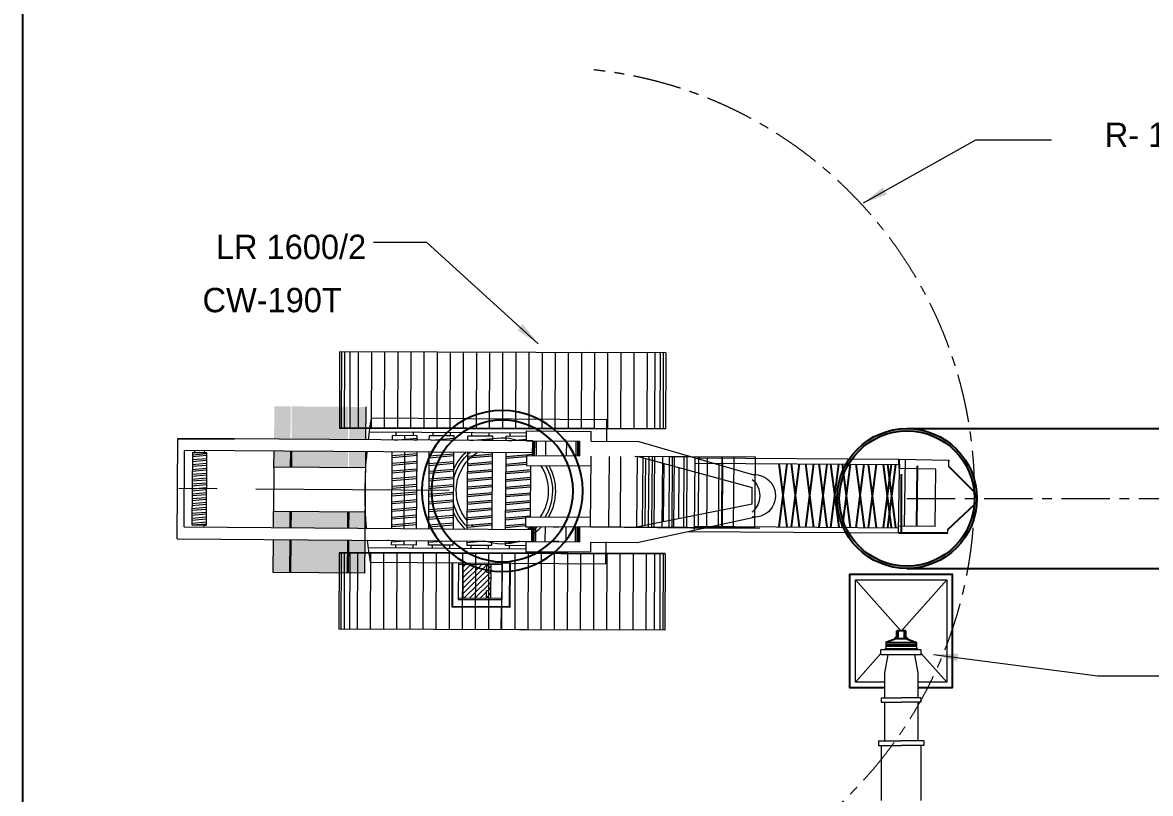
# Model space of a CAD drawing. Header units: millimetres. Extents: x 1537150 to 272268898, y -441565 to -219993.
# Drawn here: x 2354471 to 2391546, y -318539 to -293195 of the extents above; entities that cross this region are included whole.
import ezdxf

# ---------------------------------------------------------------- set-up
doc = ezdxf.new("R2010")
doc.units = ezdxf.units.MM
doc.linetypes.add('CENTER', pattern=[50.8, 31.75, -6.35, 6.35, -6.35])
doc.linetypes.add('HIDDEN', pattern=[9.525, 6.35, -3.175])
doc.layers.add('crane', color=7, linetype='Continuous', true_color=0xe7f0ff)
doc.dimstyles.get("Standard").update_dxf_attribs({"dimtxt": 700, "dimasz": 800, "dimexe": 0.18, "dimexo": 600, "dimgap": 200, "dimtad": 0, "dimtih": 1, "dimtoh": 1, "dimdec": 0, "dimzin": 0, "dimdsep": 46, "dimtxsty": 'Standard', "dimcen": 0.09, "dimadec": 0, "dimazin": 0, "dimtfac": 1, "dimtdec": 0, "dimtofl": 0, "dimtmove": 0, "dimatfit": 3, "dimfxl": 1, "dimtolj": 1, "dimtzin": 0, "dimlwd": 5, "dimlwe": 5, "dimarcsym": 0})

# ---------------------------------------------------------------- blocks, each defined once
blk = doc.blocks.new('chain')
at = {"color": 7, "ltscale": 2}
for radius in [0.317, 0.2787]:
    blk.add_circle((0, 0), radius, dxfattribs=at)
at = {"layer": 'crane', "color": 7, "lineweight": 5, "ltscale": 50}
for p, q in [((0.1816, 0.823), (-0.275, 0.4767)), ((0.3465, 0.5715), (0.1652, 0.8106)), ((0.3561, 0.5788), (0.1748, 0.8178)), ((0.3629, 0.5839), (0.1816, 0.823)), ((0.1229, 0.7785), (0.3042, 0.5394)), ((0.3295, 0.5586), (0.1482, 0.7976)), ((0.0406, 0.716), (0.2219, 0.477)), ((0.0818, 0.7473), (0.2631, 0.5082)), ((-0.0006, 0.6848), (0.1807, 0.4458)), ((-0.0829, 0.6224), (0.0984, 0.3833)), ((-0.0417, 0.6536), (0.1395, 0.4146)), ((-0.1241, 0.5912), (0.0572, 0.3521)), ((-0.1652, 0.5599), (0.016, 0.3209)), ((-0.2476, 0.4975), (-0.8415, 0.0471)), ((-0.2476, 0.4975), (-0.0663, 0.2585)), ((-0.2064, 0.5287), (-0.0251, 0.2897)), ((-0.2888, 0.4663), (-0.1075, 0.2272)), ((-0.3711, 0.4038), (-0.1898, 0.1648)), ((-0.3299, 0.435), (-0.1486, 0.196)), ((-0.4123, 0.3726), (-0.231, 0.1336)), ((-0.4534, 0.3414), (-0.2722, 0.1023)), ((-0.5358, 0.2789), (-0.3545, 0.0399)), ((-0.4946, 0.3102), (-0.3133, 0.0711)), ((-0.5769, 0.2477), (-0.3957, 0.0087)), ((-0.6593, 0.1853), (-0.478, -0.0538)), ((-0.6181, 0.2165), (-0.4368, -0.0225)), ((0.6602, 0.1919), (0.4309, 0.018)), ((0.6438, 0.1795), (0.8251, -0.0595)), ((0.6534, 0.1868), (0.8347, -0.0523)), ((0.8415, -0.0471), (0.6602, 0.1919)), ((-0.7005, 0.1541), (-0.5192, -0.085)), ((0.7828, -0.0916), (0.6015, 0.1474)), ((0.6268, 0.1666), (0.808, -0.0725)), ((-0.7828, 0.0916), (-0.6015, -0.1474)), ((-0.7416, 0.1228), (-0.5603, -0.1162)), ((0.7416, -0.1228), (0.5603, 0.1162)), ((-0.6602, -0.1919), (-0.8415, 0.0471)), ((-0.6534, -0.1868), (-0.8347, 0.0523)), ((-0.6438, -0.1795), (-0.8251, 0.0595)), ((-0.6268, -0.1666), (-0.808, 0.0725)), ((0.6593, -0.1853), (0.478, 0.0538)), ((0.7004, -0.1541), (0.5192, 0.085)), ((0.6181, -0.2165), (0.4368, 0.0225)), ((0.5358, -0.2789), (0.3545, -0.0399)), ((0.5769, -0.2477), (0.3957, -0.0087)), ((0.4946, -0.3102), (0.3133, -0.0711)), ((0.8415, -0.0471), (0.6005, -0.2299)), ((0.7416, -0.1228), (-0.1816, -0.823)), ((0.4534, -0.3414), (0.2722, -0.1023)), ((0.3711, -0.4038), (0.1898, -0.1648)), ((0.4123, -0.3726), (0.231, -0.1336)), ((0.3299, -0.435), (0.1486, -0.196)), ((0.2476, -0.4975), (0.0663, -0.2585)), ((0.2888, -0.4663), (0.1075, -0.2272)), ((0.2064, -0.5287), (0.0251, -0.2897)), ((0.1241, -0.5912), (-0.0572, -0.3521)), ((0.1652, -0.5599), (-0.016, -0.3209)), ((0.0829, -0.6224), (-0.0984, -0.3833)), ((0.0417, -0.6536), (-0.1395, -0.4146)), ((-0.0406, -0.716), (-0.2219, -0.477)), ((0.0006, -0.6848), (-0.1807, -0.4458)), ((-0.0818, -0.7473), (-0.2631, -0.5082)), ((-0.3465, -0.5715), (-0.1652, -0.8106)), ((-0.3295, -0.5586), (-0.1482, -0.7976)), ((-0.1229, -0.7785), (-0.3042, -0.5394)), ((-0.1816, -0.823), (-0.3629, -0.5839)), ((-0.3561, -0.5788), (-0.1748, -0.8178))]:
    blk.add_line(p, q, dxfattribs=at)
at = {"layer": 'crane', "color": 7, "ltscale": 2}
for p, q in [((0.3629, 0.5839), (0.0358, 0.3359)), ((0.0572, 0.3521), (-0.6602, -0.1919)), ((0.4368, 0.0225), (-0.3629, -0.5839))]:
    blk.add_line(p, q, dxfattribs=at)

msp = doc.modelspace()

# ---------------------------------------------------------------- hatches: boundary and pattern name
h = msp.add_hatch()
h.set_pattern_fill('ANGLE', color=256)
h.set_pattern_definition([(0, (450471.911, 59816.365), (0, 6.985), [5.08, -1.905]), (90, (450471.911, 59816.365), (-6.985, 4e-16), [5.08, -1.905])])
h.paths.add_polyline_path([(2385842.9, -308842.3, 1), (2381242.8, -308842.3, 1)])
h.paths.add_polyline_path([(2385766.5, -308842.3, 1), (2381319.1, -308842.3, 1)], flags=16)
at = {"layer": 'crane', "lineweight": 5, "ltscale": 50}
h = msp.add_hatch(color=7, dxfattribs=at)
h.paths.add_polyline_path([(2363276.8, -306897.5), (2362739.4, -306893.9), (2362747.1, -305810.8), (2363284.6, -305814.6)])
h.paths.add_polyline_path([(2363270.3, -307818.4), (2362732.9, -307814.6), (2362736.6, -307282.8), (2363274.1, -307286.4)])
h.paths.add_polyline_path([(2365167.8, -307299.2), (2365164, -307831.9), (2363307.4, -307818.7), (2363311.2, -307286.7)])
h.paths.add_polyline_path([(2365742.3, -307303.1), (2365738.5, -307836), (2365201.1, -307832.2), (2365204.9, -307299.4)])
h.paths.add_polyline_path([(2365745.1, -306914.1), (2365207.7, -306910.5), (2365215.4, -305828.4), (2365752.8, -305832.2)])
h.paths.add_polyline_path([(2365178.2, -305828.1), (2365170.5, -306910.3), (2363314, -306897.7), (2363321.7, -305814.9)])
h.paths.add_polyline_path([(2363256.1, -309803.2), (2362718.7, -309799.1), (2362722.5, -309267.3), (2363259.9, -309271.2)])
h.paths.add_polyline_path([(2363253.4, -310192.1), (2363245.7, -311274.9), (2362708.2, -311271.1), (2362715.9, -310188.1)])
h.paths.add_polyline_path([(2363293.3, -309803.5), (2363297.1, -309271.4), (2365153.6, -309284.7), (2365149.8, -309817.4)])
h.paths.add_polyline_path([(2365147, -310206.3), (2365139.3, -311288.4), (2363282.8, -311275.2), (2363290.5, -310192.4)])
h.paths.add_polyline_path([(2365728.2, -309288.7), (2365724.4, -309821.7), (2365186.9, -309817.7), (2365190.7, -309284.9)])
h.paths.add_polyline_path([(2365713.9, -311292.5), (2365176.5, -311288.7), (2365184.2, -310206.6), (2365721.6, -310210.6)])
h = msp.add_hatch(color=7, dxfattribs=at)
edge = h.paths.add_edge_path()
edge.add_line((2369906.3, -309652.1), (2369905.8, -309712.9))
edge.add_line((2369905.8, -309712.9), (2369283.2, -309766.6))
edge.add_ellipse((2370239.7, -308594.5), major_axis=(-1059.9, 1079.6), ratio=1, start_angle=93.1104, end_angle=96.31325, ccw=False)
edge.add_line((2369219.2, -309711.4), (2369906.3, -309652.1))
h.paths.add_polyline_path([(2369908.1, -309399.4), (2369907.6, -309460.3), (2369093.4, -309530.5), (2369093.9, -309469.7)])
h.paths.add_polyline_path([(2369909.9, -309146.8), (2369909.4, -309207.6), (2369095.2, -309277.9), (2369095.7, -309217.1)])
h.paths.add_polyline_path([(2369911.7, -308894.2), (2369911.2, -308955), (2369097, -309025.3), (2369097.5, -308964.5)])
h.paths.add_polyline_path([(2369913.5, -308641.5), (2369913, -308702.4), (2369098.8, -308772.7), (2369099.3, -308711.8)])
h.paths.add_polyline_path([(2369915.3, -308388.9), (2369914.8, -308449.8), (2369100.6, -308520), (2369101.1, -308459.2)])
h.paths.add_polyline_path([(2369917.1, -308136.3), (2369916.6, -308197.1), (2369102.4, -308267.4), (2369102.9, -308206.6)])
h.paths.add_polyline_path([(2369918.9, -307883.7), (2369918.4, -307944.5), (2369104.2, -308014.8), (2369104.7, -307954)])
h.paths.add_polyline_path([(2369920.7, -307631), (2369920.2, -307691.9), (2369106, -307762.2), (2369106.5, -307701.3)])
edge = h.paths.add_edge_path()
edge.add_line((2369922.5, -307378.4), (2369922, -307439.2))
edge.add_line((2369922, -307439.2), (2369192.9, -307502.2))
edge.add_ellipse((2370239.7, -308594.5), major_axis=(-1059.9, 1079.6), ratio=1, start_angle=355.49262, end_angle=359.31046, ccw=False)
edge.add_line((2369267.9, -307434.9), (2369922.5, -307378.4))
h = msp.add_hatch(color=7, dxfattribs=at)
h.paths.add_polyline_path([(2371018.1, -309673.8), (2371017.6, -309734.7), (2370351.7, -309792.2), (2370352.1, -309731.3)])
h.paths.add_polyline_path([(2371168.1, -309408.4), (2371167.8, -309444.9), (2371019.7, -309443.8), (2371019.4, -309482), (2370353.5, -309539.5), (2370353.9, -309478.7)])
h.paths.add_polyline_path([(2371169.9, -309155.8), (2371169.5, -309216.6), (2370355.3, -309286.9), (2370355.7, -309226.1)])
h.paths.add_polyline_path([(2371171.7, -308903.2), (2371171.3, -308964), (2370357.1, -309034.3), (2370357.5, -308973.4)])
h.paths.add_polyline_path([(2371173.5, -308650.5), (2371173.1, -308711.4), (2370358.9, -308781.6), (2370359.3, -308720.8)])
h.paths.add_polyline_path([(2371175.3, -308397.9), (2371174.9, -308458.7), (2370360.7, -308529), (2370361.1, -308468.2)])
h.paths.add_polyline_path([(2371177.1, -308145.3), (2371176.7, -308206.1), (2370362.5, -308276.4), (2370362.9, -308215.6)])
h.paths.add_polyline_path([(2371178.9, -307892.6), (2371178.5, -307953.5), (2370364.3, -308023.8), (2370364.7, -307962.9)])
h.paths.add_polyline_path([(2371032.5, -307652.8), (2371032, -307713.7), (2370366.1, -307771.1), (2370366.5, -307710.3)])
edge = h.paths.add_edge_path()
edge.add_ellipse((2370239.7, -308594.5), major_axis=(-1059.9, 1079.6), ratio=1, start_angle=275.98798, end_angle=278.30601, ccw=False)
edge.add_line((2371202.8, -307427.8), (2371034.1, -307426.6))
edge.add_line((2371034.1, -307426.6), (2371033.8, -307461))
edge.add_line((2371033.8, -307461), (2370367.9, -307518.5))
edge.add_line((2370367.9, -307518.5), (2370368.3, -307457.7))
edge.add_line((2370368.3, -307457.7), (2371154.9, -307389.8))
at = {"layer": 'crane', "lineweight": 5}
h = msp.add_hatch(dxfattribs=at)
h.set_pattern_fill('ANSI31', scale=0.12, angle=140.64734, style=0)
h.set_pattern_definition([(44.59176, (2350090.6, -441711.45), (87.92424, -89.18618), [])])
h.paths.add_polyline_path([(2369862.8, -311011.2), (2369855, -312118.5), (2368938.6, -312112), (2368946.5, -311004.7)])
h.paths.add_polyline_path([(2369724.5, -311263.8), (2369791.5, -311264.3), (2369793, -311054.6), (2369726, -311054.2)], flags=16)
h.paths.add_polyline_path([(2369720.2, -311864), (2369718.7, -312073.6), (2369785.7, -312074.1), (2369787.2, -311864.5)], flags=16)

# ---------------------------------------------------------------- linework, layer by layer
for p, q in [((2383542.8, -306542.2), (2449723.5, -306542.2)), ((2379332.4, -307698.4), (2379598.1, -309775.5)), ((2379340.7, -309773.7), (2379607.4, -307700.3)), ((2379736.3, -307701.2), (2380002, -309778.4)), ((2379744.7, -309776.6), (2380011.3, -307703.2)), ((2380208.6, -307704.6), (2380474.3, -309781.8)), ((2380216.9, -309780), (2380483.5, -307706.6)), ((2380646.6, -307707.7), (2380912.3, -309784.9)), ((2380654.9, -309783.1), (2380921.5, -307709.7)), ((2381033.2, -307710.5), (2381298.9, -309787.7)), ((2381041.6, -309785.8), (2381308.2, -307712.4)), ((2381410.8, -307713.2), (2381676.5, -309790.4)), ((2381419.1, -309788.5), (2381685.8, -307715.1)), ((2381865.9, -307716.4), (2382131.6, -309793.6)), ((2383291.8, -307855.2), (2383286.8, -307552.3)), ((2384923.1, -307614.4), (2384923.5, -307586.6)), ((2381874.2, -309791.8), (2382140.9, -307718.4)), ((2382269.2, -307719.3), (2382534.9, -309796.5)), ((2382277.6, -309794.6), (2382544.2, -307721.2)), ((2382759.1, -307722.8), (2383024.8, -309800)), ((2382767.4, -309798.1), (2383034, -307724.7)), ((2382904.9, -307723.8), (2383170.6, -309801)), ((2382913.2, -309799.2), (2383179.9, -307725.8)), ((2383350.5, -308042.7), (2383350.5, -309976)), ((2385769.9, -308648.6), (2384920.4, -307788.6)), ((2385769.9, -308648.6), (2385763.1, -309035.9)), ((2384888.7, -309863.6), (2385763.1, -309035.9)), ((2383269.5, -309976), (2384887, -309976)), ((2383542.8, -311142.3), (2449723.5, -311142.3)), ((2383211.9, -313446.7), (2383211.9, -313193.2)), ((2383506.5, -313193.2), (2383211.9, -313193.2)), ((2383256.6, -313446.7), (2383256.6, -313193.2)), ((2383461.7, -313446.7), (2383461.7, -313193.2)), ((2383506.5, -313446.7), (2383506.5, -313193.2)), ((2383211.9, -313446.7), (2382848.8, -313574.3)), ((2383211.9, -313446.7), (2383506.5, -313446.7)), ((2383506.5, -313446.7), (2383852.3, -313574.3))]:
    msp.add_line(p, q)
at = {"color": 7, "ltscale": 50}
msp.add_line((2359576.8, -306872.5), (2361423.1, -306885), dxfattribs=at)
at = {"color": 7, "linetype": 'CENTER', "lineweight": 5, "ltscale": 50}
msp.add_line((2383542.8, -308842.3), (2454826.7, -308842.3), dxfattribs=at)
at = {"lineweight": 5}
for p, q in [((2381850.3, -311516), (2383350.5, -313199.2)), ((2384850.7, -311516), (2383350.5, -313199.2)), ((2383211.9, -313354.8), (2383092.6, -313488.6)), ((2383506.5, -313374.2), (2383602.7, -313482.2)), ((2382687.8, -313942.7), (2381850.3, -314882.4)), ((2382848.8, -313762.2), (2382803.3, -313813.2)), ((2383852.3, -313762.2), (2383897.7, -313813.2)), ((2384013.2, -313942.7), (2384850.7, -314882.4))]:
    msp.add_line(p, q, dxfattribs=at)
at = {"color": 7, "lineweight": 18, "ltscale": 50}
for p, q in [((2383852.3, -313574.3), (2382848.8, -313574.3)), ((2382848.8, -313574.3), (2382848.8, -313813.2)), ((2383852.3, -313636.5), (2382848.8, -313636.5)), ((2383852.3, -313574.3), (2383852.3, -313813.2)), ((2382687.8, -313985.6), (2382687.8, -313813.2)), ((2384013.2, -313813.2), (2382687.8, -313813.2)), ((2384013.2, -313985.6), (2382687.8, -313985.6)), ((2382912.3, -313985.6), (2382802.7, -314575.7)), ((2383852.3, -313673.7), (2382848.8, -313673.7)), ((2383852.3, -313706.9), (2382848.8, -313706.9)), ((2383852.3, -313781.4), (2382848.8, -313781.4)), ((2383788.7, -313985.6), (2383898.4, -314575.7)), ((2384013.2, -313985.6), (2384013.2, -313813.2)), ((2382802.7, -314575.7), (2382802.7, -315393.4)), ((2383898.4, -314575.7), (2383898.4, -315393.4)), ((2382698.6, -315393.4), (2382698.6, -315537.7)), ((2382698.6, -315393.4), (2383350.5, -315393.4)), ((2384002.4, -315393.4), (2383350.5, -315393.4)), ((2384002.4, -315393.4), (2384002.4, -315537.7)), ((2382698.6, -315537.7), (2383350.5, -315537.7)), ((2382802.7, -315537.7), (2382802.7, -316810.3)), ((2384002.4, -315537.7), (2383350.5, -315537.7)), ((2383898.4, -315537.7), (2383898.4, -316810.3)), ((2382606.1, -316810.3), (2383350.5, -316810.3)), ((2382606.1, -316810.3), (2382606.1, -316961.4)), ((2382606.1, -316961.4), (2382698.6, -316961.4)), ((2382698.6, -316961.4), (2383350.5, -316961.4)), ((2382698.6, -316961.4), (2382698.6, -318767.6)), ((2384094.9, -316810.3), (2383350.5, -316810.3)), ((2384002.4, -316961.4), (2383350.5, -316961.4)), ((2384094.9, -316961.4), (2384002.4, -316961.4)), ((2384002.4, -316961.4), (2384002.4, -318767.6)), ((2384094.9, -316810.3), (2384094.9, -316961.4))]:
    msp.add_line(p, q, dxfattribs=at)
msp.add_lwpolyline([(2354471.2, -363846.3), (2557920.5, -363846.3), (2557920.5, -219993.2), (2354471.2, -219993.2)], close=True)
msp.add_lwpolyline([(2382802.7, -315064.1), (2381668.6, -315064.1), (2381668.6, -311334.4), (2385032.4, -311334.4), (2385032.4, -315064.1), (2383898.4, -315064.1)])
at = {"lineweight": 5}
msp.add_lwpolyline([(2382802.7, -314882.4), (2381850.3, -314882.4), (2381850.3, -311516), (2384850.7, -311516), (2384850.7, -314882.4), (2383898.4, -314882.4)], dxfattribs=at)
for radius in [2300, 2223.7]:
    msp.add_circle((2383542.8, -308842.3), radius)
at = {"color": 7, "linetype": 'CENTER', "lineweight": 5, "ltscale": 50}
msp.add_arc((2371767.3, -308671.8), 14000, 276.09412, 83.90588, dxfattribs=at)
at = {"layer": 'crane', "color": 7, "lineweight": 5, "ltscale": 50}
for p, q in [((2365752.8, -305832.2), (2365745.1, -306914.1)), ((2365942.7, -306191.1), (2373681.7, -306246.3)), ((2373676.6, -306968.3), (2373681.7, -306246.3)), ((2359553.4, -310164.3), (2359576.8, -306872.5)), ((2371239.8, -306951.2), (2359576.8, -306872.5)), ((2371039.3, -306695.3), (2365870.6, -306658.5)), ((2366628.5, -306920.1), (2366629.6, -306771.2)), ((2367443.2, -306777), (2366629.6, -306771.2)), ((2366689.1, -306920.5), (2367442.7, -306855.5)), ((2366751.9, -306772.1), (2366752.6, -306664.7)), ((2367035.3, -306922.9), (2367036.4, -306774.1)), ((2367320.9, -306776.1), (2367321.7, -306668.8)), ((2367342.3, -306924.9), (2367442.2, -306916.3)), ((2367442.2, -306925.6), (2367443.2, -306777)), ((2367841.8, -306928.3), (2367842.9, -306779.8)), ((2368656.5, -306785.6), (2367842.9, -306779.8)), ((2367902.4, -306929.2), (2368656, -306864.1)), ((2367965.2, -306780.7), (2367965.9, -306673.4)), ((2368534.2, -306784.8), (2368535, -306677.4)), ((2368655.4, -306933.8), (2368656.5, -306785.6)), ((2369111.9, -306936.9), (2369113, -306788.9)), ((2369926.6, -306794.7), (2369113, -306788.9)), ((2369172.5, -306938.2), (2369926.1, -306873.2)), ((2369235.3, -306789.8), (2369236.1, -306682.4)), ((2369804.3, -306793.8), (2369805.1, -306686.5)), ((2369925.6, -306942.4), (2369926.6, -306794.7)), ((2370372, -306945.4), (2370373, -306797.9)), ((2371038.5, -306802.6), (2370373, -306797.9)), ((2370432.5, -306947.2), (2371037.9, -306894.9)), ((2370495.3, -306798.7), (2370496.1, -306691.4)), ((2371037.5, -306949.5), (2371039.8, -306619.7)), ((2371037.5, -306949.5), (2372794.2, -306962)), ((2371039.8, -306619.7), (2373164.2, -306634.8)), ((2371236.4, -307428), (2371239.8, -306950.9)), ((2371250.7, -307428.1), (2371254.1, -306951)), ((2371268.8, -307428.2), (2371272.2, -306951.1)), ((2371304.5, -307428.5), (2371307.9, -306951.4)), ((2371360.3, -307428.9), (2371363.7, -306951.8)), ((2371672, -307431.1), (2371675.4, -306954)), ((2372355.2, -307436), (2372358.6, -306958.9)), ((2372666.9, -307438.2), (2372670.3, -306961.1)), ((2372722.6, -307438.6), (2372726, -306961.5)), ((2372758.3, -307438.9), (2372761.7, -306961.8)), ((2372776.5, -307439), (2372779.9, -306961.9)), ((2372790.8, -307439.1), (2372794.2, -306962)), ((2373161.9, -306954), (2373164.2, -306634.8)), ((2373161.9, -306954), (2374723.2, -306965.1)), ((2374723.2, -306965.1), (2378460.4, -308057.6)), ((2359779.7, -309777.2), (2359797.6, -307262.9)), ((2371237, -307340.2), (2359797.6, -307262.9)), ((2360053.6, -307331.9), (2360036.7, -309711.8)), ((2360053.6, -307331.9), (2360519.9, -307335.1)), ((2360128.1, -307265.2), (2360127.6, -307332.4)), ((2360446.4, -307267.5), (2360446, -307334.6)), ((2360519.9, -307335.1), (2360503, -309715.3)), ((2362732.9, -307814.6), (2362736.6, -307282.8)), ((2363274.1, -307286.4), (2363270.3, -307818.4)), ((2363311.2, -307286.7), (2363307.4, -307818.7)), ((2365742.3, -307303.1), (2365724.4, -309821.7)), ((2366607.8, -309828.3), (2366625.7, -307309)), ((2367014.6, -309831.4), (2367032.6, -307311.8)), ((2367421.4, -309834.4), (2367439.4, -307314.5)), ((2367821.1, -309837.4), (2367839, -307317.2)), ((2368634.7, -309843.5), (2368652.6, -307322.7)), ((2369091.2, -309846.9), (2369109.2, -307325.8)), ((2369904.8, -309853), (2369922.8, -307331.3)), ((2370351.2, -309856.4), (2370369.2, -307334.3)), ((2360050.9, -307722.8), (2360517.4, -307682.6)), ((2360051.6, -307623), (2360518.2, -307582.7)), ((2360052, -307562.2), (2360518.6, -307521.9)), ((2360052.7, -307462.3), (2360519.3, -307422)), ((2360053.1, -307401.5), (2360519.7, -307361.2)), ((2366622.6, -307744.5), (2367436.8, -307674.2)), ((2366623.1, -307683.6), (2367437.3, -307613.3)), ((2366624.4, -307491.8), (2367438.6, -307421.6)), ((2366624.9, -307431), (2367439.1, -307360.7)), ((2367835.9, -307753.1), (2368650.1, -307682.8)), ((2367836.4, -307692.3), (2368650.6, -307622)), ((2367837.7, -307500.5), (2368651.9, -307430.2)), ((2367838.2, -307439.7), (2368652.4, -307369.4)), ((2369106, -307762.2), (2369920.2, -307691.9)), ((2369106.5, -307701.3), (2369920.7, -307631)), ((2369107.8, -307509.5), (2369922, -307439.2)), ((2369108.3, -307448.7), (2369922.5, -307378.4)), ((2370366.1, -307771.1), (2371032, -307713.7)), ((2370366.5, -307710.3), (2371032.5, -307652.8)), ((2370367.9, -307518.5), (2371033.8, -307461)), ((2370368.3, -307457.7), (2371217.9, -307384.3)), ((2371034.1, -307426.6), (2371031.7, -307756.4)), ((2371034.1, -307426.6), (2372790.8, -307439.1)), ((2373141.8, -309778.1), (2373158.4, -307452.3)), ((2373742.6, -309782.4), (2373759.2, -307456.6)), ((2374125.2, -309785.1), (2374141.8, -307459.3)), ((2374600.5, -307449), (2376422.9, -307462)), ((2374665.3, -309789), (2374681.9, -307463.2)), ((2374672, -307449.5), (2378457.3, -308482.7)), ((2374854.5, -309776.7), (2374871, -307450.9)), ((2374939.4, -309718.4), (2374955, -307526.8)), ((2375048, -309791.7), (2375064.5, -307465.9)), ((2375159.1, -309778.9), (2375175.7, -307453.1)), ((2375237.1, -309779.4), (2375253.6, -307453.7)), ((2375500.2, -309794.9), (2375516.8, -307469.1)), ((2375543.1, -309597.5), (2375556.6, -307691)), ((2375721, -309782.9), (2375737.6, -307457.1)), ((2375725.5, -307457), (2378561.9, -307477.2)), ((2375821.1, -309783.6), (2375837.7, -307457.8)), ((2375882.8, -309797.7), (2375899.4, -307471.9)), ((2376203.7, -309786.3), (2376220.3, -307460.5)), ((2376305.1, -309787.1), (2376321.6, -307461.3)), ((2376567.9, -307504.4), (2376551, -309879.8)), ((2376566.7, -307678.7), (2383285.5, -307726.5)), ((2376567.9, -307504.4), (2383286.8, -307552.3)), ((2376687.7, -309789.8), (2376704.2, -307464)), ((2376968, -309791.8), (2376984.3, -307507.4)), ((2377350.9, -309759.5), (2377365.6, -307684.3)), ((2377452.4, -309742.6), (2377468.6, -307469.4)), ((2377460.4, -309795.3), (2377477, -307469.5)), ((2377478.7, -309760.4), (2377493.5, -307685.3)), ((2377843, -309798), (2377859.6, -307472.2)), ((2378545.4, -309803), (2378561.9, -307477.2)), ((2383286.8, -307552.3), (2384923.5, -307586.6)), ((2383460.2, -309750.4), (2383493.8, -307551.2)), ((2384920.4, -307788.6), (2384923.1, -307614.4)), ((2360048.1, -308105), (2360514.7, -308064.7)), ((2360048.6, -308044.2), (2360515.2, -308003.9)), ((2360049.3, -307944.4), (2360515.9, -307904.1)), ((2360049.7, -307883.5), (2360516.3, -307843.2)), ((2360050.4, -307783.7), (2360517, -307743.4)), ((2362732.9, -307814.6), (2362722.5, -309267.3)), ((2365738.5, -307836), (2362732.9, -307814.6)), ((2366620.8, -307997.1), (2367435, -307926.8)), ((2366621.3, -307936.3), (2367435.5, -307866)), ((2367834.1, -308005.7), (2368648.3, -307935.5)), ((2367834.6, -307944.9), (2368648.8, -307874.6)), ((2369104.2, -308014.8), (2369918.4, -307944.5)), ((2369104.7, -307954), (2369918.9, -307883.7)), ((2370364.3, -308023.8), (2371178.5, -307953.5)), ((2370364.7, -307962.9), (2371178.9, -307892.6)), ((2371031.7, -307756.4), (2373156.1, -307771.5)), ((2371167.8, -309444.9), (2371179.9, -307757.4)), ((2376039.6, -309498.1), (2376051.5, -307826)), ((2383269.5, -309976), (2383291.8, -307855.2)), ((2384493.5, -307873.5), (2383291.8, -307855.2)), ((2384464.6, -309765.8), (2384493.5, -307873.5)), ((2360045.8, -308426.4), (2360512.4, -308386.1)), ((2360046.3, -308365.5), (2360512.9, -308325.3)), ((2360047, -308265.7), (2360513.6, -308225.4)), ((2360047.4, -308204.9), (2360514, -308164.6)), ((2366617.2, -308502.3), (2367431.4, -308432.1)), ((2366617.7, -308441.5), (2367431.9, -308371.2)), ((2366619, -308249.7), (2367433.2, -308179.4)), ((2366619.5, -308188.9), (2367433.7, -308118.6)), ((2367830.5, -308511), (2368644.7, -308440.7)), ((2367831, -308450.2), (2368645.2, -308379.9)), ((2367832.3, -308258.4), (2368646.5, -308188.1)), ((2367832.8, -308197.5), (2368647, -308127.2)), ((2369100.6, -308520), (2369914.8, -308449.8)), ((2369101.1, -308459.2), (2369915.3, -308388.9)), ((2369102.4, -308267.4), (2369916.6, -308197.1)), ((2369102.9, -308206.6), (2369917.1, -308136.3)), ((2370360.7, -308529), (2371174.9, -308458.7)), ((2370361.1, -308468.2), (2371175.3, -308397.9)), ((2370362.5, -308276.4), (2371176.7, -308206.1)), ((2370362.9, -308215.6), (2371177.1, -308145.3)), ((2360042.8, -308847.6), (2360509.4, -308807.3)), ((2360043.6, -308747.7), (2360510.1, -308707.5)), ((2360044, -308686.9), (2360510.6, -308646.6)), ((2360044.7, -308587.1), (2360511.3, -308546.8)), ((2360045.1, -308526.2), (2360511.7, -308485.9)), ((2366615.4, -308755), (2367429.6, -308684.7)), ((2366615.9, -308694.1), (2367430.1, -308623.9)), ((2367828.7, -308763.6), (2368642.9, -308693.3)), ((2367829.2, -308702.8), (2368643.4, -308632.5)), ((2369098.8, -308772.7), (2369913, -308702.4)), ((2369099.3, -308711.8), (2369913.5, -308641.5)), ((2370358.9, -308781.6), (2371173.1, -308711.4)), ((2370359.3, -308720.8), (2371173.5, -308650.5)), ((2378453.6, -309014.6), (2378457.3, -308482.7)), ((2360040.1, -309229.8), (2360506.7, -309189.5)), ((2360040.6, -309168.9), (2360507.1, -309128.7)), ((2360041.3, -309069.1), (2360507.9, -309028.8)), ((2360041.7, -309008.3), (2360508.3, -308968)), ((2360042.4, -308908.4), (2360509, -308868.1)), ((2366611.8, -309260.2), (2367426, -309189.9)), ((2366612.3, -309199.4), (2367426.5, -309129.1)), ((2366613.6, -309007.6), (2367427.8, -308937.3)), ((2366614.1, -308946.8), (2367428.3, -308876.5)), ((2367825.1, -309268.9), (2368639.3, -309198.6)), ((2367825.6, -309208), (2368639.8, -309137.8)), ((2367826.9, -309016.2), (2368641.1, -308946)), ((2367827.4, -308955.4), (2368641.6, -308885.1)), ((2369095.7, -309217.1), (2369909.9, -309146.8)), ((2369097, -309025.3), (2369911.2, -308955)), ((2369097.5, -308964.5), (2369911.7, -308894.2)), ((2370355.7, -309226.1), (2371169.9, -309155.8)), ((2370357.1, -309034.3), (2371171.3, -308964)), ((2370357.5, -308973.4), (2371171.7, -308903.2)), ((2374655.4, -309775.3), (2378453.6, -309014.6)), ((2360037.8, -309551.1), (2360504.4, -309510.8)), ((2360038.3, -309490.3), (2360504.9, -309450)), ((2360039, -309390.4), (2360505.6, -309350.2)), ((2360039.4, -309329.6), (2360506, -309289.3)), ((2362718.7, -309799.1), (2362722.5, -309267.3)), ((2365728.2, -309288.7), (2362722.5, -309267.3)), ((2363259.9, -309271.2), (2363256.1, -309803.2)), ((2363297.1, -309271.4), (2363293.3, -309803.5)), ((2365153.6, -309284.7), (2365149.8, -309817.4)), ((2365190.7, -309284.9), (2365186.9, -309817.7)), ((2366610, -309512.9), (2367424.2, -309442.6)), ((2366610.5, -309452), (2367424.7, -309381.7)), ((2367823.3, -309521.5), (2368637.5, -309451.2)), ((2367823.8, -309460.7), (2368638, -309390.4)), ((2369093.4, -309530.5), (2369907.6, -309460.3)), ((2369093.9, -309469.7), (2369908.1, -309399.4)), ((2369095.2, -309277.9), (2369909.4, -309207.6)), ((2370353.5, -309539.5), (2371019.4, -309482)), ((2370353.9, -309478.7), (2371168.1, -309408.4)), ((2370355.3, -309286.9), (2371169.5, -309216.6)), ((2371017.4, -309773.6), (2371019.7, -309443.8)), ((2371019.7, -309443.8), (2373144.1, -309458.9)), ((2374671.1, -310287.4), (2378516.5, -309453.6)), ((2359779.7, -309777.1), (2371200.2, -309862.8)), ((2360036.7, -309711.8), (2360503.3, -309671.5)), ((2360036.7, -309711.8), (2360429, -309714.7)), ((2360037.1, -309651), (2360503.7, -309610.7)), ((2360429, -309714.7), (2360428.5, -309781.8)), ((2360429, -309714.7), (2360503, -309715.3)), ((2365724.4, -309821.7), (2365721.6, -310210.6)), ((2366608.2, -309765.5), (2367422.4, -309695.2)), ((2366608.7, -309704.6), (2367422.9, -309634.4)), ((2367821.5, -309774.1), (2368635.7, -309703.8)), ((2367822, -309713.3), (2368636.2, -309643)), ((2369091.6, -309783.2), (2369905.8, -309712.9)), ((2369092.1, -309722.3), (2369906.3, -309652.1)), ((2370351.7, -309792.2), (2371017.6, -309734.7)), ((2370352.1, -309731.3), (2371018.1, -309673.8)), ((2371017.4, -309773.6), (2371200.9, -309774.9)), ((2371164.9, -309862.5), (2371165.5, -309774.7)), ((2371200.9, -309774.9), (2371197.5, -310252)), ((2372792.9, -309786.2), (2371200.9, -309774.9)), ((2371216.3, -310252.2), (2371219.7, -309775)), ((2371230.6, -310252.3), (2371234, -309775.1)), ((2371248.7, -310252.4), (2371252.1, -309775.3)), ((2371284.4, -310252.6), (2371287.8, -309775.5)), ((2371340.2, -310253), (2371343.6, -309775.9)), ((2371651.9, -310255.3), (2371655.3, -309778.1)), ((2372098.2, -309781.3), (2371914.7, -309780)), ((2372335.1, -310260.1), (2372338.5, -309783)), ((2372496.1, -309759.9), (2375799.2, -309783.5)), ((2372646.7, -310262.3), (2372650.1, -309785.2)), ((2372702.5, -310262.7), (2372705.9, -309785.6)), ((2372738.2, -310263), (2372741.6, -309785.9)), ((2372756.4, -310263.1), (2372759.8, -309786)), ((2372770.6, -310263.2), (2372774, -309786.1)), ((2372789.5, -310263.4), (2372792.9, -309786.2)), ((2373141.8, -309778.1), (2376444.9, -309801.7)), ((2375637, -309782.3), (2376283.1, -309786.9)), ((2375821.1, -309783.6), (2378061.4, -309799.6)), ((2376305.1, -309787.1), (2378545.4, -309803)), ((2376335.3, -309926.6), (2383269.5, -309976)), ((2376466.9, -309801.8), (2378707.2, -309817.8)), ((2376551.7, -309788.8), (2376957.3, -309791.7)), ((2376551.9, -309753.8), (2383270.8, -309801.7)), ((2376890.6, -309791.2), (2376957.3, -309791.7)), ((2376957.3, -309791.7), (2376968, -309791.8)), ((2384464.6, -309765.8), (2383262.9, -309747.4)), ((2384887, -309976), (2384888.7, -309863.6)), ((2359553.4, -310164.3), (2371014, -310250.7)), ((2362708.2, -311271.1), (2362715.9, -310188.1)), ((2363253.4, -310192.1), (2363245.7, -311274.9)), ((2363290.5, -310192.4), (2363282.8, -311275.2)), ((2365147, -310206.3), (2365139.3, -311288.4)), ((2365184.2, -310206.6), (2365176.5, -311288.7)), ((2365721.6, -310210.6), (2365713.9, -311292.5)), ((2366451.5, -310216.1), (2366453.7, -310224.8)), ((2366487, -310216.4), (2366453.7, -310224.8)), ((2366603.9, -310366.2), (2366605, -310217.2)), ((2366604.6, -310270.7), (2367174.8, -310221.5)), ((2367010.8, -310369.1), (2367011.8, -310220.3)), ((2367417.6, -310372), (2367418.7, -310223.3)), ((2367817.2, -310374.8), (2367818.3, -310226.3)), ((2367817.9, -310279.4), (2368388.2, -310230.2)), ((2368630.8, -310380.6), (2368631.9, -310232.4)), ((2369087.4, -310383.8), (2369088.4, -310235.9)), ((2369088, -310288.4), (2369658.3, -310239.2)), ((2369901, -310389.6), (2369902.1, -310242)), ((2370347.4, -310392.8), (2370348.4, -310245.3)), ((2370348.1, -310297.4), (2370918.3, -310248.2)), ((2371014, -310250.7), (2371011.6, -310580.5)), ((2371014, -310250.7), (2371197.5, -310252)), ((2371197.5, -310252), (2372789.5, -310263.4)), ((2372094.8, -310258.4), (2371911.3, -310257.1)), ((2373138.3, -310276.5), (2373136, -310595.6)), ((2373138.3, -310276.5), (2374671.1, -310287.4)), ((2373647.9, -310991.5), (2373653, -310269.5)), ((2371012.1, -310504.9), (2365843.5, -310468.1)), ((2367417.6, -310372), (2366603.9, -310366.2)), ((2366726.2, -310367), (2366725.5, -310474.3)), ((2367295.3, -310371.1), (2367294.5, -310478.4)), ((2368630.8, -310380.6), (2367817.2, -310374.8)), ((2367939.6, -310375.7), (2367938.8, -310483)), ((2368508.6, -310379.7), (2368507.8, -310487)), ((2369901, -310389.6), (2369087.4, -310383.8)), ((2369209.7, -310384.7), (2369208.9, -310492)), ((2369778.7, -310388.8), (2369778, -310496.1)), ((2371012.9, -310397.6), (2370347.4, -310392.8)), ((2370469.7, -310393.7), (2370468.9, -310501)), ((2371011.6, -310580.5), (2373136, -310595.6)), ((2365908.9, -310936.4), (2373647.9, -310991.5)), ((2368595.5, -312410.8), (2368594.8, -310955.5)), ((2368611, -312410.8), (2368610.3, -310955.5)), ((2368800.3, -310957), (2368791.8, -312157.6)), ((2368800, -311003.6), (2370232.4, -311013.8)), ((2368800.3, -310957), (2370232.7, -310967.2)), ((2368946.5, -311004.7), (2368938.6, -312112)), ((2369726, -311054.2), (2369724.5, -311263.8)), ((2369793, -311054.6), (2369726, -311054.2)), ((2369862.8, -311011.2), (2369855, -312118.5)), ((2370232.7, -310967.2), (2370224.1, -312167.8)), ((2370480.1, -310969), (2370469.7, -312424.2)), ((2370495.6, -310969.1), (2370485.3, -312424.3)), ((2365713.9, -311292.5), (2362708.2, -311271.1)), ((2369724.5, -311263.8), (2369791.5, -311264.3)), ((2369791.5, -311264.3), (2369793, -311054.6)), ((2368791.8, -312157.6), (2370224.1, -312167.8)), ((2368792.1, -312111), (2370224.5, -312121.2)), ((2369718.7, -312073.6), (2369720.2, -311864)), ((2369785.7, -312074.1), (2369718.7, -312073.6)), ((2369720.2, -311864), (2369787.2, -311864.5)), ((2369787.2, -311864.5), (2369785.7, -312074.1)), ((2370485.3, -312424.3), (2368595.5, -312410.8)), ((2370485.4, -312408.7), (2368595.6, -312395.3)), ((2370207.2, -313153.1), (2370212.4, -312422.3))]:
    msp.add_line(p, q, dxfattribs=at)
at = {"layer": 'crane', "color": 7, "linetype": 'HIDDEN', "lineweight": 5, "ltscale": 600}
msp.add_line((2366475, -306919.1), (2366477.3, -306910.4), dxfattribs=at)
at = {"layer": 'crane', "color": 7, "ltscale": 2}
msp.add_line((2383863.8, -309756.6), (2383894.1, -307773), dxfattribs=at)
at = {"layer": 'crane', "color": 7, "linetype": 'CENTER', "lineweight": 5, "ltscale": 200}
msp.add_line((2368493.3, -308582), (2358588.3, -308511.5), dxfattribs=at)
at = {"layer": 'crane', "color": 7, "lineweight": 5, "ltscale": 50, "extrusion": (0, 0, -1)}
for centre, major_axis, start_param, end_param in [((2380457, -308667.3), (-11362.4, 9364.4), -0.5699893, -0.5203213), ((2370239.7, -308594.5), (-1352.7, 1104.7), 0.5587507, 1.1756086), ((2380457, -308667.3), (-11404.8, 9312.8), -0.7632747, -0.592003), ((2370239.7, -308594.5), (-1278.3, 1043.2), -0.4359486, 0.1921809), ((2370239.7, -308594.5), (-1353.2, 1104), -0.2594719, 0.1292041), ((2370239.7, -308594.5), (-1171.9, 956.8), -1.3954616, 0.3074779), ((2370239.7, -308594.5), (-1171.7, 957), 1.8722354, 3.0554292), ((2370239.7, -308594.5), (-1278.3, 1043.3), 1.927428, 3.0009664), ((2370239.7, -308594.5), (-1352.8, 1104.6), 1.9597687, 2.9681737), ((2378521.5, -308754.3), (-541.5, 442.6), 0.7980515, 4.1289209), ((2378004.4, -308750.6), (-541.6, 442.4), 1.5938704, 3.3336258), ((2370239.7, -308594.5), (-1277.8, 1043.9), -1.486302, -0.9341794), ((2370239.7, -308594.5), (-1352.9, 1104.4), -1.4838644, -1.0955056), ((2370239.7, -308594.5), (-1182.6, 943.6), 3.3630923, 3.4611084), ((2370239.7, -308594.5), (-1357.2, 1099.2), 3.2048159, 3.4502026), ((2370239.7, -308594.5), (-1276.9, 1044.9), 3.2542113, 3.4055983), ((2380457, -308667.3), (-11338.5, 9393.3), -0.8465715, -0.7969034), ((2370239.7, -308594.5), (-1352.4, 1105.1), 3.7008118, 4.369581)]:
    msp.add_ellipse(centre, major_axis=major_axis, ratio=1, start_param=start_param, end_param=end_param, dxfattribs=at)
at = {"layer": 'crane', "color": 7, "linetype": 'HIDDEN', "lineweight": 5, "ltscale": 600, "extrusion": (0, 0, -1)}
for major_axis, start_param, end_param in [((-1177.4, -1155.9), 2.3533387, 2.3540884), ((-1059.9, 1079.6), 4.602202, 4.6581023), ((-1177.4, -1155.9), 5.495681, 5.4964307)]:
    msp.add_ellipse((2370239.7, -308594.5), major_axis=major_axis, ratio=1, start_param=start_param, end_param=end_param, dxfattribs=at)

# ---------------------------------------------------------------- block references
at = {"color": 7, "xscale": -8349.277124299542, "yscale": 8349.277124159926, "zscale": 8349.277124159997, "rotation": 217.0150694864421}
msp.add_blockref('chain', (2370239.7, -308594.5), dxfattribs=at)

# ---------------------------------------------------------------- texts
at = {"color": 7, "ltscale": 50, "char_height": 800, "attachment_point": 6}
for s, insert in [('{\\fVijaya|b0|i0|c0|p34;R- 14000}', (2394445.7, -296891.2)), ('{\\fVijaya|b0|i0|c0|p34;LR 1600/2}', (2365765.3, -300575.3)), ('{\\fVijaya|b0|i0|c0|p34;CW-190T}', (2364964, -302324.4))]:
    msp.add_mtext(s, dxfattribs=dict(at, insert=insert))

# ---------------------------------------------------------------- leaders
for points in [[(2382114.2, -299126.3), (2385804.8, -297045.4), (2388293.3, -297045.4)], [(2371422.8, -303753.7), (2367760.8, -300425.2), (2366012, -300425.2)], [(2384417.5, -313968.6), (2389815.5, -314672.2), (2392656.9, -314672.2)]]:
    msp.add_leader(points, dimstyle='Standard')

doc.saveas('drawing.dxf')
